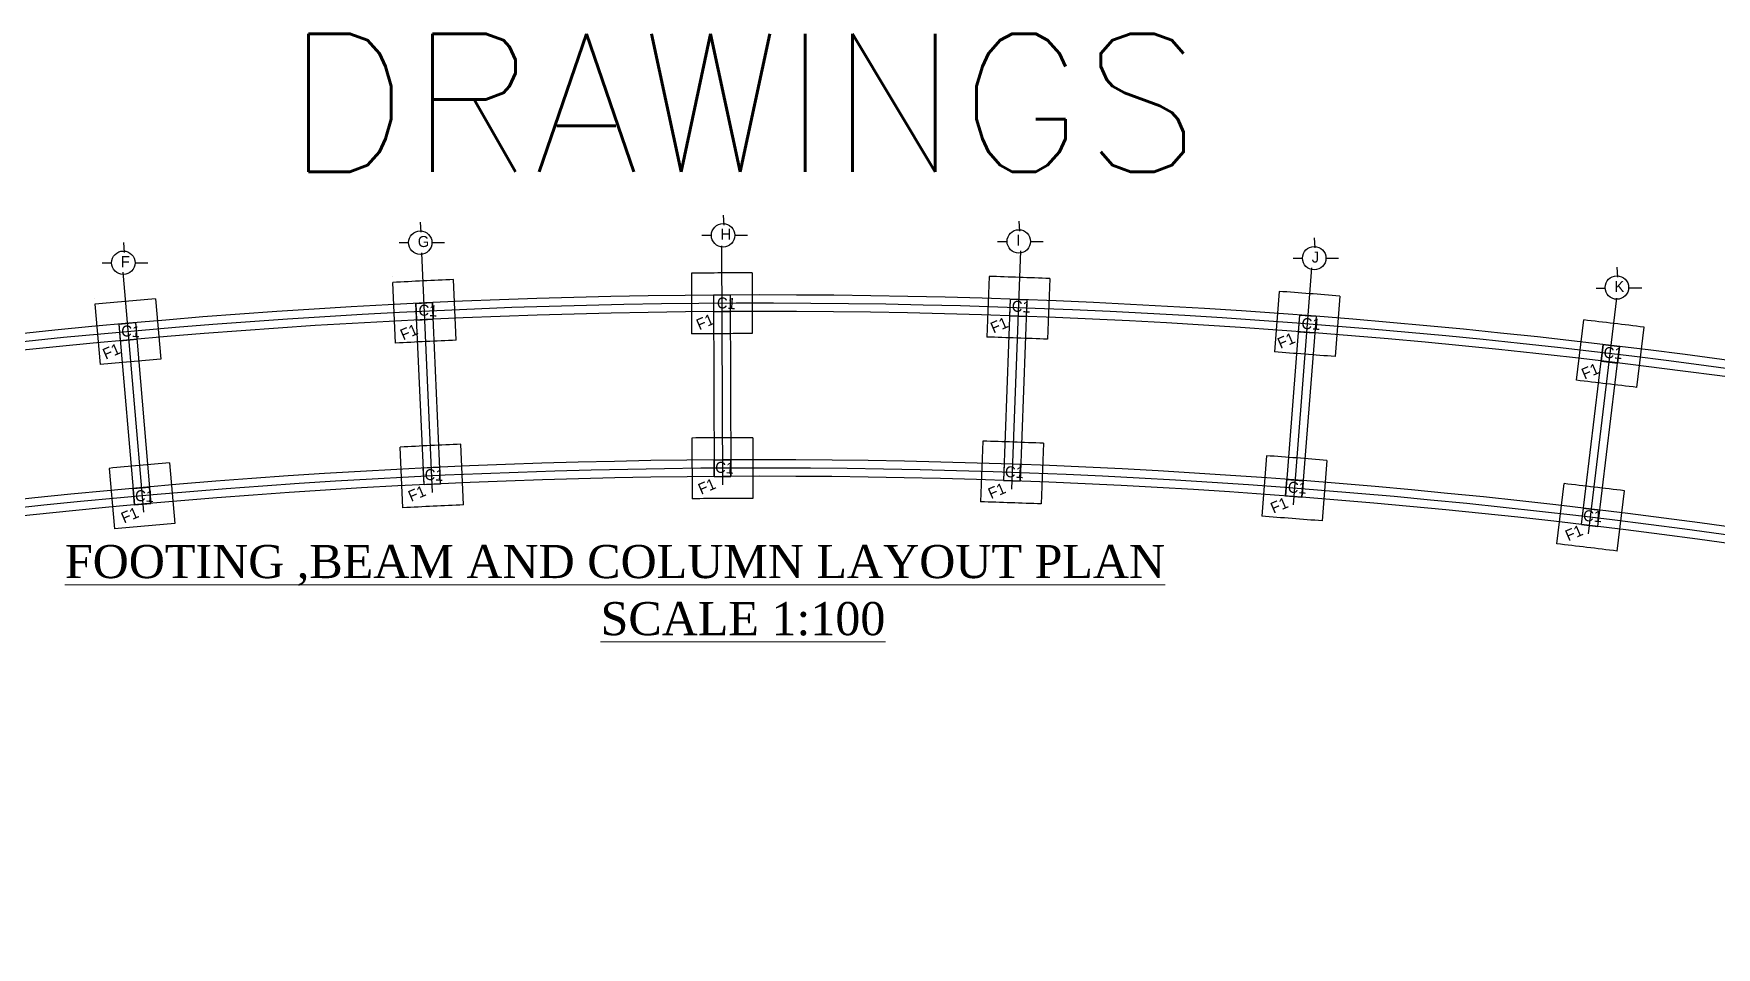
# Model space of a CAD drawing. Extents: x 60675 to 406257, y -6788 to 756297.
# Drawn here: x 391534 to 394583, y 752079 to 753734 of the extents above; entities that cross this region are included whole.
import ezdxf

# ---------------------------------------------------------------- set-up
doc = ezdxf.new("R2010")
doc.units = 0
doc.linetypes.add('CONTINU', pattern=[0])
doc.layers.get('0').update_dxf_attribs({"linetype": 'CONTINUOUS'})
doc.layers.add('DIM', color=247, linetype='CONTINUOUS', lineweight=20)
doc.layers.add('FOUNDATION', color=7, linetype='CONTINUOUS', lineweight=25)
doc.layers.add('RHS', color=7, linetype='CONTINUOUS', lineweight=25, true_color=0x3dad99)
doc.styles.add('100 to 10', font='times.ttf', dxfattribs={"height": 15})
doc.styles.add('NORMAL2.5', font='romans.shx', dxfattribs={"height": 225})

msp = doc.modelspace()

# ---------------------------------------------------------------- linework, layer by layer
at = {"color": 3, "linetype": 'CONTINU', "lineweight": 25}
for p, q in [((392234.8798, 753391.95604, 111028.11595), (392236.217, 753373.83095, 171640.23974)), ((392783.5909, 753405.19785, 111028.11588), (392784.9281, 753387.07276, 171640.23966)), ((393319.48244, 753394.15713, -38318.597), (393320.81964, 753376.03204, 22293.52678)), ((392745.27523, 753368.39956, 111028.11588), (392762.3695, 753368.4258, 111028.11588)), ((392804.81212, 753368.49095, 111028.11588), (392827.8581, 753368.52633, 111028.11588)), ((393281.16676, 753357.35884, -38318.597), (393298.26103, 753357.38508, -38318.597)), ((393340.70366, 753357.45023, -38318.597), (393363.74963, 753357.48561, -38318.597)), ((393854.76209, 753363.85322, -25194.01541), (393856.0993, 753345.72813, 35418.10838)), ((391696.94328, 753355.50275, 111028.11588), (391698.28048, 753337.37766, 171640.23966)), ((392196.56413, 753355.15776, 111028.11595), (392213.65839, 753355.184, 111028.11595)), ((392256.10102, 753355.24915, 111028.11595), (392279.14699, 753355.28452, 111028.11595)), ((393816.44642, 753327.05494, -25194.01541), (393833.54069, 753327.08118, -25194.01541)), ((393875.98332, 753327.14633, -25194.01541), (393899.02929, 753327.18171, -25194.01541)), ((391658.62761, 753318.70446, 111028.11588), (391675.72188, 753318.7307, 111028.11588)), ((391718.1645, 753318.79585, 111028.11588), (391741.21048, 753318.83123, 111028.11588)), ((394403.20206, 753310.64667, 113987.00113), (394404.53927, 753292.52158, 174599.12492)), ((394365.75523, 753272.92481, 113987.00113), (394382.8495, 753272.95105, 113987.00113)), ((394425.29212, 753273.0162, 113987.00113), (394448.3381, 753273.05158, 113987.00113)), ((392226.99721, 753245.08036, 303571.43177), (392256.96341, 753246.5061, 303571.43177)), ((392226.99721, 753245.08036, 303571.43177), (392256.96341, 753246.5061, 303571.43177)), ((392226.99721, 753245.08036, 303571.43177), (392228.35616, 753214.83269, 303571.43177)), ((392256.96341, 753246.5061, 303571.43177), (392258.32237, 753216.25843, 303571.43177)), ((392796.33105, 753260.28628, 303571.43171), (392766.3315, 753260.11043, 303571.43171)), ((392766.3315, 753260.11043, 303571.43171), (392766.3315, 753229.85567, 303571.43171)), ((392796.33105, 753260.28628, 303571.43171), (392796.33105, 753260.28628, 303571.43171)), ((392796.33105, 753260.28628, 303571.43171), (392796.33105, 753230.03151, 303571.43171)), ((393304.04342, 753252.71559, 158650.9704), (393302.90698, 753222.3882, 161335.68843)), ((393304.04342, 753252.71559, 158650.9704), (393334.02437, 753251.64535, 158646.2651)), ((393334.02437, 753251.64535, 158646.2651), (393332.88793, 753221.31797, 161330.98313)), ((391688.81563, 753207.59512, 303571.43171), (391718.69645, 753210.26815, 303571.43171)), ((391688.81563, 753207.59512, 303571.43171), (391691.41225, 753177.52681, 303571.43172)), ((391718.69645, 753210.26815, 303571.43171), (391721.29307, 753180.19984, 303571.43172)), ((392228.35616, 753214.83269, 303571.43177), (392258.32237, 753216.25843, 303571.43177)), ((392796.33105, 753230.03151, 303571.43171), (392766.3315, 753229.85567, 303571.43171)), ((393302.90698, 753222.3882, 161335.68843), (393332.88793, 753221.31797, 161330.98313)), ((393828.14458, 753223.96731, 167868.16573), (393825.80244, 753193.83561, 168181.61368)), ((393828.14458, 753223.96731, 167868.16573), (393858.05749, 753221.6826, 167867.74771)), ((393858.05749, 753221.6826, 167867.74771), (393855.71534, 753191.5509, 168181.19566)), ((391691.41225, 753177.52681, 303571.43172), (391721.29307, 753180.19984, 303571.43172)), ((393825.80244, 753193.83561, 168181.61368), (393855.71534, 753191.5509, 168181.19566)), ((394378.15101, 753170.77305, 306017.50762), (394374.50642, 753140.49831, 305704.90025)), ((394378.15101, 753170.77305, 306017.50762), (394407.93915, 753167.2139, 306017.78104)), ((394407.93915, 753167.2139, 306017.78104), (394404.29456, 753136.93916, 305705.17367)), ((394374.50642, 753140.49831, 305704.90025), (394404.29456, 753136.93916, 305705.17367)), ((392767.53093, 752961.85306, 303571.4318), (392797.53048, 752962.03063, 303571.4318)), ((392767.53093, 752931.61071, 303571.4318), (392767.53093, 752961.85306, 303571.4318)), ((392797.53048, 752931.78828, 303571.4318), (392797.53048, 752962.03063, 303571.4318)), ((392240.38529, 752947.08759, 303571.43177), (392270.35141, 752948.51539, 303571.43177)), ((392241.74115, 752916.90896, 303571.43177), (392240.38529, 752947.08759, 303571.43177)), ((392271.70726, 752918.33676, 303571.43177), (392270.35141, 752948.51539, 303571.43177)), ((392767.53093, 752931.61071, 303571.4318), (392797.53048, 752931.78828, 303571.4318)), ((393292.91405, 752954.33448, 184962.55065), (393291.74229, 752924.44453, 187711.01823)), ((393322.85032, 752953.45181, 185043.7151), (393292.91405, 752954.33448, 184962.55065)), ((393321.72329, 752923.37568, 187706.19041), (393322.85032, 752953.45181, 185043.7151)), ((391714.54259, 752909.68178, 303571.43179), (391744.42321, 752912.35721, 303571.43179)), ((391717.07904, 752880.3102, 303571.4318), (391714.54259, 752909.68178, 303571.43179)), ((391746.95965, 752882.98563, 303571.4318), (391744.42321, 752912.35721, 303571.43179)), ((392241.74115, 752916.90896, 303571.43177), (392271.70726, 752918.33676, 303571.43177)), ((393291.74229, 752924.44453, 187711.01823), (393321.72329, 752923.37568, 187706.19041)), ((393802.68693, 752896.45417, 171275.15338), (393804.93065, 752926.06516, 171827.1737)), ((393804.93065, 752926.06516, 171827.1737), (393834.84363, 752923.78149, 171826.74479)), ((393832.59991, 752894.17051, 171274.72447), (393834.84363, 752923.78149, 171826.74479)), ((391717.07904, 752880.3102, 303571.4318), (391746.95965, 752882.98563, 303571.4318)), ((393802.68693, 752896.45417, 171275.15338), (393832.59991, 752894.17051, 171274.72447)), ((393802.68693, 752896.45417, 171275.15338), (393832.59991, 752894.17051, 171274.72447)), ((393802.68693, 752896.45417, 171275.15338), (393832.59991, 752894.17051, 171274.72447)), ((393802.68693, 752896.45417, 171275.15338), (393802.68693, 752896.45417, 171275.15338)), ((393832.59991, 752894.17051, 171274.72447), (393832.59991, 752894.17051, 171274.72447)), ((393832.59991, 752894.17051, 171274.72447), (393832.59991, 752894.17051, 171274.72447)), ((394338.88829, 752844.62714, 302649.8279), (394342.46544, 752874.34166, 302956.65061)), ((394342.36237, 752874.35397, 302947.81026), (394372.15059, 752870.79551, 302948.0908)), ((394368.57344, 752841.081, 302641.26808), (394372.15059, 752870.79551, 302948.0908)), ((394338.88829, 752844.62714, 302649.8279), (394368.67651, 752841.06868, 302650.10844))]:
    msp.add_line(p, q, dxfattribs=at)
for centre in [(392783.5909, 753368.39956, 111028.11588), (392234.8798, 753355.15776, 111028.11595), (393319.48244, 753357.35884, -38318.597), (391696.94328, 753318.70446, 111028.11588), (393854.76209, 753327.05494, -25194.01541), (394403.20206, 753273.84839, 113987.00113)]:
    msp.add_circle(centre, 21.22142, dxfattribs=at)
at = {"layer": 'FOUNDATION', "color": 4, "lineweight": 30}
for p, q in [((392726.18643, 753299.7684, 303571.4317), (392726.58807, 753189.76683, 303571.43173)), ((392836.18481, 753300.4124, 303571.4317), (392836.58645, 753190.41291, 303571.43173)), ((392184.80295, 753293.02213, 303571.43177), (392184.79122, 753293.28317, 303571.43177)), ((392190.18895, 753173.1402, 303571.43177), (392185.25179, 753283.03197, 303571.43177)), ((392300.06497, 753178.3695, 303571.43177), (392295.12792, 753288.25879, 303571.43177)), ((393265.56265, 753294.00716, 155128.24856), (393261.44349, 753184.08231, 164859.29652)), ((393375.49278, 753290.08237, 155111.04879), (393371.37368, 753180.15918, 164841.9498)), ((393791.35224, 753266.78609, 167454.98568), (393782.8275, 753157.11518, 168595.84812)), ((391644.65737, 753254.02309, 303571.4317), (391644.68188, 753253.73926, 303571.4317)), ((391645.54227, 753243.77607, 303571.4317), (391655.00659, 753134.18101, 303571.43173)), ((391755.10537, 753253.57615, 303571.4317), (391764.56944, 753143.98396, 303571.43173)), ((393901.03284, 753258.40837, 167453.45765), (393892.5082, 753148.73872, 168594.30703)), ((394330.05399, 753105.91207, 305298.4082), (394343.20147, 753215.125, 306426.10644)), ((394439.27723, 753092.86239, 305299.4162), (394452.42461, 753202.07449, 306427.1059)), ((392313.46235, 752880.16991, 303571.43177), (392308.5253, 752990.0592, 303571.43177)), ((392727.27634, 753001.26405, 303571.43178), (392727.67799, 752891.26238, 303571.43181)), ((392837.2747, 753001.91376, 303571.43178), (392837.67634, 752891.91426, 303571.43181)), ((393254.38475, 752995.71101, 181534.7813), (393250.26559, 752885.78607, 191265.83772)), ((393364.31505, 752991.7908, 181517.17684), (393360.19596, 752881.86759, 191248.07929)), ((392203.58664, 752874.93367, 303571.43177), (392198.64947, 752984.82557, 303571.43177)), ((393768.21919, 752969.17906, 170550.8722), (393759.69444, 752859.50806, 171691.73549)), ((393877.90006, 752960.80479, 170549.30821), (393869.37542, 752851.13512, 171690.15783)), ((391671.22501, 752946.37481, 303571.43178), (391680.68934, 752836.77961, 303571.43181)), ((391780.78743, 752956.18279, 303571.43178), (391790.2515, 752846.5906, 303571.43181)), ((394294.37649, 752809.54777, 302238.24392), (394307.52398, 752918.76077, 303365.94288)), ((394403.60001, 752796.5004, 302239.27584), (394416.74739, 752905.71253, 303366.96586))]:
    msp.add_line(p, q, dxfattribs=at)
for radius, start, end in [(12985.53662, 90.092769119, 90.578122173), (12985.53662, 92.480836843, 92.966190409), (12985.53662, 87.712585564, 88.197938201), (12985.53662, 85.389390629, 85.874742944), (12985.53662, 94.868647554, 95.354001712), (12985.53662, 82.943647614, 83.428999686), (12875.53662, 92.480054338, 92.969554494), (12875.53662, 90.091774402, 90.581274037), (12875.53662, 87.711377507, 88.200876711), (12875.53662, 94.868075066, 95.357575833), (12875.53662, 85.387972988, 85.877471861), (12875.53662, 82.942008184, 83.43150681), (12687.03662, 92.478681858, 92.975454951), (12687.03662, 90.090029718, 90.586802266), (12687.03662, 87.709258627, 88.206030725), (12687.03662, 85.385486511, 85.882258261), (12687.03662, 94.867070942, 95.363844676), (12687.03662, 82.939132703, 83.435904192), (12577.03662, 92.477861933, 92.978979911), (12577.03662, 90.088987436, 90.590104855), (12577.03662, 87.707992795, 88.209109755), (12577.03662, 94.866471077, 95.367589707), (12577.03662, 85.384001077, 85.885117679), (12577.03662, 82.937414876, 83.43853121)]:
    msp.add_arc((392857.21003, 740314.89281, 16113.52399), radius, start, end, dxfattribs=at)
at = {"layer": 'RHS'}
for p, q in [((392257.39704, 752902.64683, 303571.43177), (392237.90785, 753336.43827, 303571.43177)), ((392781.006, 753349.28375, 303571.43169), (392782.58544, 752916.70847, 303571.43181)), ((393322.32535, 753340.01694, 150872.93349), (393306.17143, 752908.92951, 189034.75471)), ((391695.73967, 753301.75975, 303571.43169), (391733.30914, 752866.71234, 303571.43181)), ((393849.84673, 753309.60847, 166965.18258), (393816.48166, 752880.36633, 171430.41631)), ((394351.99065, 752827.96428, 302496.28451), (394403.37164, 753254.77367, 306903.38355))]:
    msp.add_line(p, q, dxfattribs=at)
at = {"layer": 'RHS', "color": 1}
for p, q in [((392241.74115, 752916.90896, 303571.43177), (392226.99721, 753245.08036, 303571.43177)), ((392271.70726, 752918.33676, 303571.43177), (392256.96341, 753246.5061, 303571.43177)), ((392766.3315, 753260.11043, 303571.43171), (392767.53093, 752931.61071, 303571.4318)), ((392796.33105, 753260.28628, 303571.43171), (392797.53048, 752931.78828, 303571.4318)), ((393304.04342, 753252.71559, 158650.9704), (393291.74229, 752924.44453, 187711.01823)), ((393334.02437, 753251.64535, 158646.2651), (393321.72329, 752923.37568, 187706.19041)), ((391688.81563, 753207.59512, 303571.43171), (391717.07904, 752880.3102, 303571.4318)), ((391718.69645, 753210.26815, 303571.43171), (391746.95965, 752882.98563, 303571.4318)), ((393828.14458, 753223.96731, 167868.16573), (393802.68693, 752896.45417, 171275.15338)), ((393858.05749, 753221.6826, 167867.74771), (393832.59991, 752894.17051, 171274.72447)), ((394338.88829, 752844.62714, 302649.8279), (394378.15101, 753170.77305, 306017.50762)), ((394368.67651, 752841.06868, 302650.10844), (394407.93915, 753167.2139, 306017.78104))]:
    msp.add_line(p, q, dxfattribs=at)
at = {"layer": 'RHS'}
for radius, start, end in [(12930.53662, 68.811938138, 107.426010604), (12632.03662, 68.810367527, 107.417820892)]:
    msp.add_arc((392857.21003, 740314.89281, 16113.52399), radius, start, end, dxfattribs=at)
at = {"layer": 'RHS', "color": 1}
for radius, start, end in [(12945.53662, 68.812015151, 107.088410322), (12915.53662, 68.811860946, 107.088564531), (12647.03662, 68.810448223, 107.089977253), (12617.03662, 68.810286638, 107.090138835)]:
    msp.add_arc((392857.21003, 740314.89281, 16113.52399), radius, start, end, dxfattribs=at)

# ---------------------------------------------------------------- texts
at = {"color": 0, "lineweight": 5, "style": '100 to 10'}
for s, p in [('%%UFOOTING ,BEAM AND COLUMN LAYOUT PLAN', (391590.93136, 752747.59757)), ('%%USCALE 1:100', (392561.60569, 752644.18062))]:
    msp.add_text(s, height=60, dxfattribs=at).set_placement(p)
at = {"color": 1, "linetype": 'CONTINU', "lineweight": 25, "char_height": 20, "width": 26.3257328, "attachment_point": 1}
for s, insert in [('{\\C7;G}', (392230.36185, 753367.16429, 111028.11595)), ('{\\C7;H}', (392779.07295, 753380.40609, 111028.11588)), ('{\\C7;I}', (393314.96449, 753369.36537, -38318.597)), ('{\\C7;F}', (391692.42533, 753330.71099, 111028.11588)), ('{\\C7;J}', (393850.24415, 753339.06147, -25194.01541)), ('{\\C7;K}', (394398.68412, 753285.85491, 113987.00113))]:
    msp.add_mtext(s, dxfattribs=dict(at, insert=insert))
for s, insert, rotation in [('{\\C7;C1}', (392232.49966, 753243.42655, 171873.3731), 356.01293143), ('{\\C7;C1}', (392773.21978, 753256.59208, 171873.3731), 356.01293143), ('{\\C7;C1}', (393307.5974, 753250.50733, 171873.3731), 356.01293143), ('{\\C7;C1}', (391693.82129, 753205.77713, 171873.3731), 356.01293143), ('{\\C6;F1}', (392196.15625, 753196.32939, 171873.3731), 23.2674716), ('{\\C6;F1}', (392732.61908, 753214.71043, 171873.3731), 23.2674716), ('{\\C6;F1}', (393265.69345, 753208.89731, 171873.3731), 23.2674716), ('{\\C7;C1}', (393832.5916, 753219.12375, 171873.3731), 356.01293143), ('{\\C6;F1}', (393785.69183, 753180.80965, 171873.3731), 23.2674716), ('{\\C6;F1}', (391657.00003, 753161.34205, 171873.3731), 23.2674716), ('{\\C7;C1}', (394379.95832, 753166.47975, 171873.3731), 356.01293143), ('{\\C6;F1}', (394336.62078, 753125.44924, 171873.3731), 23.2674716), ('{\\C7;C1}', (392243.6642, 752945.65383, 171873.3731), 356.01293143), ('{\\C7;C1}', (392770.13541, 752958.76503, 171873.3731), 356.01293143), ('{\\C7;C1}', (393295.17305, 752950.70635, 171873.3731), 356.01293143), ('{\\C7;C1}', (391718.93066, 752907.46113, 171873.3731), 356.01293143), ('{\\C6;F1}', (392210.53549, 752903.88083, 171873.3731), 23.2674716), ('{\\C6;F1}', (392735.92066, 752916.82905, 171873.3731), 23.2674716), ('{\\C6;F1}', (393261.34927, 752908.77037, 171873.3731), 23.2674716), ('{\\C7;C1}', (393807.82977, 752922.54625, 171873.3731), 356.01293143), ('{\\C6;F1}', (391690.31989, 752864.71022, 171873.3731), 23.2674716), ('{\\C6;F1}', (393773.05027, 752882.52986, 171873.3731), 23.2674716), ('{\\C7;C1}', (394342.85902, 752871.06125, 171873.3731), 356.01293143), ('{\\C6;F1}', (394307.16724, 752832.54794, 171873.3731), 23.2674716)]:
    msp.add_mtext(s, dxfattribs=dict(at, insert=insert, rotation=rotation))
at = {"layer": 'DIM', "color": 3, "lineweight": 20, "style": 'NORMAL2.5'}
msp.add_text('   DRAWINGS', height=250, dxfattribs=at).set_placement((391430.53206, 753483.60752))

doc.saveas('drawing.dxf')
